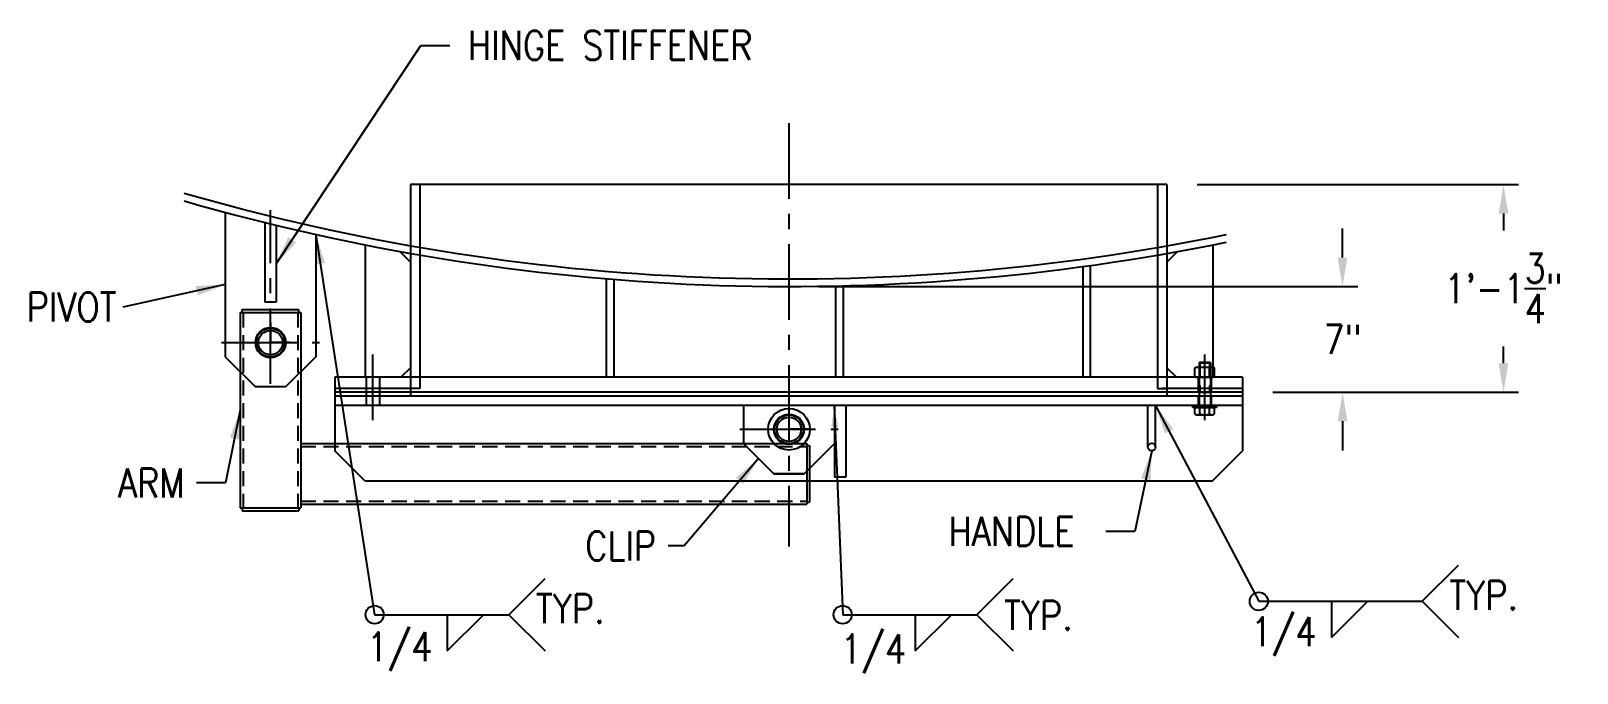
# Model space of a CAD drawing. Extents: x -219 to 1080, y 12 to 426.
# Drawn here: x 542.2 to 644.4, y 235.1 to 277.6 of the extents above; entities that cross this region are included whole.
import ezdxf

# ---------------------------------------------------------------- set-up
doc = ezdxf.new("R2010")
doc.units = 0
doc.header["$LTSCALE"] = 4
doc.header["$MEASUREMENT"] = 0
doc.header["$PDMODE"] = 33
doc.header["$PDSIZE"] = -0.5
doc.linetypes.add('CENTER', pattern=[2, 1.25, -0.25, 0.25, -0.25])
doc.linetypes.add('HIDDEN', pattern=[0.375, 0.25, -0.125])
doc.layers.get('Defpoints').update_dxf_attribs({"linetype": 'CONTINUOUS'})
for name, color, linetype in [('11-2 PIPE', 7, 'CONTINUOUS'), ('3-4-10NC-HHBOLT', 32, 'CONTINUOUS'), ('3-4-10NC-HHNUT', 32, 'CONTINUOUS'), ('ARM', 3, 'CONTINUOUS'), ('CENTER', 6, 'CENTER'), ('COVER', 3, 'CONTINUOUS'), ('DIM', 1, 'CONTINUOUS'), ('EXTERNALS', 3, 'CONTINUOUS'), ('FLG', 2, 'CONTINUOUS'), ('GASKET', 140, 'CONTINUOUS'), ('HANDLE', 2, 'CONTINUOUS'), ('NECK', 242, 'CONTINUOUS'), ('PIVOT', 30, 'CONTINUOUS'), ('SHELL', 40, 'CONTINUOUS'), ('STIFFENER', 2, 'CONTINUOUS'), ('WASHER', 7, 'CONTINUOUS')]:
    doc.layers.add(name, color=color, linetype=linetype)
doc.styles.add('ROMANS', font='ROMANS.shx', dxfattribs={"width": 0.85, "height": 1.92})
doc.styles.get("Standard").update_dxf_attribs({"font": 'sanss___.ttf'})
doc.dimstyles.get("Standard").update_dxf_attribs({"dimtxt": 0.18, "dimasz": 0.18, "dimexe": 0.18, "dimexo": 0.0625, "dimgap": 0.09, "dimtad": 0, "dimtih": 1, "dimtoh": 1, "dimdec": 4, "dimzin": 0, "dimdsep": 46, "dimtxsty": 'Standard', "dimcen": 0.09, "dimadec": 0, "dimazin": 0, "dimtfac": 1, "dimtdec": 4, "dimtofl": 0, "dimtmove": 0, "dimatfit": 3, "dimfxl": 1, "dimtolj": 1, "dimtzin": 0, "dimarcsym": 0})

# ---------------------------------------------------------------- blocks, each defined once
blk = doc.blocks.new('*D84')
at = {"layer": 'Defpoints', "color": 0, "transparency": 16777216}
for p in [(592.27, 260.73), (622.27, 253.73), (628.88, 253.73)]:
    blk.add_point(p, dxfattribs=at)
at = {"layer": 'DIM', "color": 0, "lineweight": -2, "transparency": 16777216}
for p, q in [((628.88, 262.65), (628.88, 264.57)), ((594.27, 260.73), (629.88, 260.73)), ((624.27, 253.73), (629.88, 253.73)), ((628.88, 251.81), (628.88, 249.89))]:
    blk.add_line(p, q, dxfattribs=at)
at = {"layer": 'DIM', "color": 0, "transparency": 16777216}
for points in [[(628.56, 262.65), (629.2, 262.65), (628.88, 260.73)], [(628.56, 251.81), (629.2, 251.81), (628.88, 253.73)]]:
    blk.add_solid(points, dxfattribs=at)
at = {"layer": 'DIM', "color": 0, "transparency": 16777216, "insert": (628.88, 257.23), "char_height": 1.92, "attachment_point": 5, "style": 'ROMANS'}
blk.add_mtext('\\A1;7"', dxfattribs=at)
blk = doc.blocks.new('*D98')
at = {"layer": 'Defpoints', "color": 0, "transparency": 16777216}
for p in [(617.27, 267.48), (639.52, 267.48), (622.27, 253.73)]:
    blk.add_point(p, dxfattribs=at)
at = {"layer": 'DIM', "color": 0, "lineweight": -2, "transparency": 16777216}
for p, q in [((619.27, 267.48), (640.52, 267.48)), ((639.52, 265.56), (639.52, 264.44)), ((639.52, 255.65), (639.52, 256.76)), ((624.27, 253.73), (640.52, 253.73))]:
    blk.add_line(p, q, dxfattribs=at)
at = {"layer": 'DIM', "color": 0, "transparency": 16777216}
for points in [[(639.2, 265.56), (639.84, 265.56), (639.52, 267.48)], [(639.2, 255.65), (639.84, 255.65), (639.52, 253.73)]]:
    blk.add_solid(points, dxfattribs=at)
at = {"layer": 'DIM', "color": 0, "transparency": 16777216, "insert": (639.52, 260.6), "char_height": 1.92, "attachment_point": 5, "style": 'ROMANS'}
blk.add_mtext('\\A1;1\'-1{\\H1x;\\S3/4;}"', dxfattribs=at)

msp = doc.modelspace()

# ---------------------------------------------------------------- linework, layer by layer
at = {"layer": '11-2 PIPE'}
for centre, radius in [((558.01664, 257.02152), 0.95), ((558.01664, 257.02152), 0.805), ((592.28925, 251.28131), 0.95), ((592.28925, 251.28131), 0.805)]:
    msp.add_circle(centre, radius, dxfattribs=at)
at = {"layer": '3-4-10NC-HHBOLT'}
for p, q in [((619.45316, 255.72993), (619.39361, 255.67038)), ((619.39361, 255.67038), (620.14361, 255.67038)), ((619.39361, 255.67038), (619.39361, 252.72993)), ((619.45316, 255.72993), (620.08406, 255.72993)), ((620.08406, 255.72993), (620.14361, 255.67038)), ((620.14361, 255.67038), (620.14361, 252.72993)), ((619.39361, 253.72993), (620.14361, 253.72993)), ((619.45316, 253.72993), (620.08406, 253.72993)), ((618.98891, 252.85493), (620.54831, 252.85493)), ((618.98891, 252.72993), (618.98891, 252.85493)), ((620.54831, 252.72993), (618.98891, 252.72993)), ((619.11909, 252.72997), (620.41813, 252.72997)), ((619.11909, 252.29721), (619.11909, 252.72997)), ((619.44385, 252.29721), (619.44385, 252.72997)), ((620.09337, 252.29721), (620.09337, 252.72997)), ((620.41813, 252.29721), (620.41813, 252.72997)), ((620.54831, 252.85493), (620.54831, 252.72993)), ((619.20611, 252.24697), (619.11909, 252.29721)), ((619.20611, 252.24697), (620.33111, 252.24697)), ((620.33111, 252.24697), (620.41813, 252.29721))]:
    msp.add_line(p, q, dxfattribs=at)
at = {"layer": '3-4-10NC-HHBOLT', "linetype": 'HIDDEN'}
for p, q in [((619.45316, 255.67038), (619.45316, 253.72993)), ((620.08406, 255.67038), (620.08406, 253.72993))]:
    msp.add_line(p, q, dxfattribs=at)
at = {"layer": '3-4-10NC-HHBOLT'}
for centre, radius, start, end in [((619.28147, 252.5345), 0.28753, 235.6157525, 304.3842475), ((619.76861, 253.32173), 1.07476, 252.4120462, 287.5879538), ((620.25575, 252.5345), 0.28753, 235.6157525, 304.3842475)]:
    msp.add_arc(centre, radius, start, end, dxfattribs=at)
at = {"layer": '3-4-10NC-HHNUT'}
for p, q in [((619.11909, 255.34473), (619.20611, 255.39497)), ((619.11909, 254.78021), (619.11909, 255.34473)), ((619.11909, 254.78021), (619.20611, 254.72997)), ((619.20611, 255.39497), (620.33111, 255.39497)), ((619.20611, 254.72997), (620.33111, 254.72997)), ((619.44385, 254.78021), (619.44385, 255.34473)), ((620.09337, 254.78021), (620.09337, 255.34473)), ((620.41813, 255.34473), (620.33111, 255.39497)), ((620.41813, 254.78021), (620.33111, 254.72997)), ((620.41813, 254.78021), (620.41813, 255.34473))]:
    msp.add_line(p, q, dxfattribs=at)
for centre, radius, start, end in [((619.28147, 255.10744), 0.28753, 55.6157525, 124.3842475), ((619.28147, 255.0175), 0.28753, 235.6157525, 304.3842475), ((619.76861, 254.32021), 1.07476, 72.4120462, 107.5879538), ((619.76861, 255.80473), 1.07476, 252.4120462, 287.5879538), ((620.25575, 255.10744), 0.28753, 55.6157525, 124.3842475), ((620.25575, 255.0175), 0.28753, 235.6157525, 304.3842475)]:
    msp.add_arc(centre, radius, start, end, dxfattribs=at)
at = {"layer": 'ARM'}
for p, q in [((556.01664, 259.02152), (560.01664, 259.02152)), ((556.01664, 259.02152), (560.01664, 259.02152)), ((556.01664, 259.02152), (556.01664, 246.08131)), ((556.14164, 259.02152), (556.14164, 259.20902)), ((556.14164, 259.20902), (559.89164, 259.20902)), ((556.14164, 259.02152), (556.14164, 259.20902)), ((556.14164, 259.20902), (559.89164, 259.20902)), ((559.89164, 259.02152), (559.89164, 259.20902)), ((559.89164, 259.02152), (559.89164, 259.20902)), ((560.01664, 259.02152), (560.01664, 246.08131)), ((560.01664, 250.33131), (593.45906, 250.33131)), ((593.45906, 250.33131), (593.45906, 246.33131)), ((593.45906, 250.20631), (593.64656, 250.20631)), ((593.64656, 250.20631), (593.64656, 246.45631)), ((560.01664, 246.33131), (593.45906, 246.33131)), ((593.45906, 246.45631), (593.64656, 246.45631)), ((556.01664, 246.08131), (560.01664, 246.08131)), ((556.14164, 246.08131), (556.14164, 245.89381)), ((556.14164, 246.08131), (556.14164, 245.89381)), ((556.14164, 245.89381), (559.89164, 245.89381)), ((556.14164, 245.89381), (559.89164, 245.89381)), ((559.89164, 246.08131), (559.89164, 245.89381)), ((559.89164, 246.08131), (559.89164, 245.89381))]:
    msp.add_line(p, q, dxfattribs=at)
at = {"layer": 'ARM', "linetype": 'HIDDEN'}
for p, q in [((556.20414, 259.02152), (556.20414, 246.08131)), ((559.82914, 259.02152), (559.82914, 246.08131)), ((560.01664, 250.14381), (593.45906, 250.14381)), ((560.01664, 246.51881), (593.45906, 246.51881))]:
    msp.add_line(p, q, dxfattribs=at)
at = {"layer": 'CENTER'}
for p, q in [((592.28925, 271.5346), (592.28925, 243.53579)), ((558.01664, 254.28152), (558.01664, 265.78249)), ((558.01664, 258.32637), (558.01664, 257.02152)), ((554.77664, 257.02152), (561.25664, 257.02152)), ((554.77664, 257.02152), (561.25664, 257.02152)), ((556.71179, 257.02152), (558.01664, 257.02152)), ((559.32149, 257.02152), (558.01664, 257.02152)), ((558.01664, 255.71667), (558.01664, 257.02152)), ((564.77205, 251.88395), (564.77205, 256.23363)), ((619.76861, 251.88395), (619.76861, 256.23363)), ((589.04925, 251.28131), (595.52925, 251.28131)), ((590.9844, 251.28131), (592.28925, 251.28131)), ((593.5941, 251.28131), (592.28925, 251.28131))]:
    msp.add_line(p, q, dxfattribs=at)
at = {"layer": 'COVER'}
for p, q in [((622.26861, 253.47993), (562.26861, 253.47993)), ((562.26861, 253.47993), (562.26861, 252.85493)), ((564.33455, 253.47997), (564.33455, 252.85497)), ((565.20955, 253.47997), (565.20955, 252.85497)), ((619.33111, 253.47997), (619.33111, 252.85497)), ((620.20611, 253.47997), (620.20611, 252.85497)), ((622.26861, 253.47993), (622.26861, 252.85493)), ((622.26861, 252.85493), (562.26861, 252.85493))]:
    msp.add_line(p, q, dxfattribs=at)
at = {"layer": 'DIM'}
for p, q in [((634.14533, 239.89876), (636.54533, 242.29876)), ((573.76732, 239.01363), (576.16732, 241.41363)), ((604.70974, 239.01363), (607.10974, 241.41363)), ((623.34407, 239.89876), (634.14533, 239.89876)), ((628.14407, 239.89876), (628.14407, 237.49876)), ((628.14407, 237.49876), (630.54407, 239.89876)), ((634.14533, 239.89876), (636.54533, 237.49876)), ((564.89607, 239.01363), (573.76732, 239.01363)), ((569.69607, 236.61363), (572.09607, 239.01363)), ((569.69607, 239.01363), (569.69607, 236.61363)), ((573.76732, 239.01363), (576.16732, 236.61363)), ((595.83849, 239.01363), (604.70974, 239.01363)), ((600.63849, 239.01363), (600.63849, 236.61363)), ((600.63849, 236.61363), (603.03849, 239.01363)), ((604.70974, 239.01363), (607.10974, 236.61363))]:
    msp.add_line(p, q, dxfattribs=at)
for centre in [(623.34407, 239.89876), (564.89607, 239.01363), (595.83849, 239.01363)]:
    msp.add_circle(centre, 0.6, dxfattribs=at)
at = {"layer": 'EXTERNALS'}
for p, q in [((557.64164, 264.96408), (557.64164, 259.69008)), ((558.39164, 264.78029), (558.39164, 259.69008)), ((564.26615, 263.48672), (564.26615, 254.72993)), ((567.26612, 262.34157), (566.55605, 263.05164)), ((617.2711, 262.34157), (617.97202, 263.04249)), ((620.31235, 263.48672), (620.31235, 254.72993)), ((611.70659, 262.04883), (611.70509, 254.73091)), ((612.20509, 262.11756), (612.20509, 254.73091)), ((580.20782, 261.24139), (580.20782, 254.72993)), ((580.70782, 261.20017), (580.70782, 254.72993)), ((595.36482, 260.76653), (595.36482, 254.72993)), ((595.86482, 260.77808), (595.86482, 254.72993)), ((558.39164, 259.69008), (557.64164, 259.69008)), ((567.26612, 255.35493), (566.64112, 254.72993)), ((580.70782, 254.72993), (580.20782, 254.72993)), ((595.86482, 254.72993), (595.36482, 254.72993)), ((617.2711, 255.35493), (617.89609, 254.72993)), ((562.26861, 252.85493), (562.26861, 249.85493)), ((622.26861, 252.85493), (622.26861, 249.85493)), ((564.26861, 247.85493), (562.26861, 249.85493)), ((620.26861, 247.85493), (622.26861, 249.85493)), ((620.26861, 247.85493), (564.26861, 247.85493))]:
    msp.add_line(p, q, dxfattribs=at)
at = {"layer": 'FLG'}
for p, q in [((622.26861, 254.72993), (562.26861, 254.72993)), ((562.26861, 254.72993), (562.26861, 253.72993)), ((564.33455, 254.72997), (564.33455, 253.47997)), ((565.20955, 254.72997), (565.20955, 253.47997)), ((567.26615, 254.72993), (567.26615, 253.72993)), ((617.27107, 254.72993), (617.27107, 253.72993)), ((619.33111, 254.72997), (619.33111, 253.72997)), ((620.20611, 254.72997), (620.20611, 253.72997)), ((622.26861, 254.72993), (622.26861, 253.72993)), ((567.26615, 253.97993), (562.26861, 253.97993)), ((622.26861, 253.72993), (562.26861, 253.72993)), ((622.26861, 253.97993), (616.95365, 253.97993))]:
    msp.add_line(p, q, dxfattribs=at)
at = {"layer": 'GASKET'}
for p, q in [((562.26861, 253.72993), (562.26861, 253.47993)), ((567.26615, 253.72993), (567.26615, 253.47993)), ((617.27107, 253.72993), (617.27107, 253.47993)), ((622.26861, 253.72993), (622.26861, 253.47993))]:
    msp.add_line(p, q, dxfattribs=at)
at = {"layer": 'HANDLE'}
for p, q in [((616.01861, 250.10493), (616.01861, 252.85493)), ((616.51861, 250.10493), (616.51861, 252.85493))]:
    msp.add_line(p, q, dxfattribs=at)
msp.add_circle((616.26861, 250.10493), 0.25, dxfattribs=at)
at = {"layer": 'NECK'}
for p, q in [((617.27107, 267.47993), (567.26615, 267.47993)), ((567.26615, 267.47993), (567.26615, 253.97993)), ((567.89607, 267.47993), (567.89607, 253.97993)), ((616.64115, 267.47993), (616.64115, 253.97993)), ((617.27107, 267.47993), (617.27107, 253.97993)), ((567.89607, 253.97993), (567.26615, 253.97993)), ((616.64115, 253.97993), (617.27107, 253.97993))]:
    msp.add_line(p, q, dxfattribs=at)
at = {"layer": 'PIVOT'}
for p, q in [((555.01664, 265.64108), (555.01664, 256.08402)), ((561.01664, 264.17044), (561.01664, 256.08402)), ((555.01664, 256.08402), (557.01664, 254.08402)), ((561.01664, 256.08402), (559.01664, 254.08402)), ((559.01664, 254.08402), (557.01664, 254.08402)), ((589.28925, 252.85493), (589.28925, 250.34381)), ((589.28925, 252.85493), (589.28925, 250.34381)), ((595.28925, 252.85493), (595.28925, 250.34381)), ((595.28925, 252.85493), (595.28925, 250.34381)), ((589.28925, 250.34381), (591.28925, 248.34381)), ((595.28925, 250.34381), (593.28925, 248.34381)), ((591.28925, 248.34381), (593.28925, 248.34381)), ((593.28925, 248.34381), (591.28925, 248.34381))]:
    msp.add_line(p, q, dxfattribs=at)
for centre in [(558.01664, 257.02152), (592.28925, 251.28131)]:
    msp.add_circle(centre, 1, dxfattribs=at)
at = {"layer": 'SHELL'}
for radius, start, end in [(143.5, 253.8180407, 281.624132), (144, 253.8757629, 281.5845825)]:
    msp.add_arc((592.28925, 404.73368), radius, start, end, dxfattribs=at)
at = {"layer": 'STIFFENER'}
for p, q in [((595.28925, 252.84381), (595.28925, 248.10493)), ((596.03925, 252.85493), (596.03925, 248.10493)), ((596.03925, 248.10493), (595.28925, 248.10493))]:
    msp.add_line(p, q, dxfattribs=at)
at = {"layer": 'WASHER'}
msp.add_circle((592.28925, 251.28131), 1.375, dxfattribs=at)

# ---------------------------------------------------------------- texts
at = {"layer": 'DIM', "style": 'ROMANS', "width": 0.85}
for s, p in [('TYP.', (635.93863, 239.34342)), ('TYP.', (575.56062, 238.4583)), ('TYP.', (606.50304, 238.00061)), ('1/4', (622.82532, 236.92664)), ('1/4', (564.3848, 235.92724)), ('1/4', (595.69622, 235.78739))]:
    msp.add_text(s, height=1.92, dxfattribs=at).set_placement(p)
at = {"layer": 'DIM', "char_height": 1.92, "attachment_point": 4, "style": 'ROMANS'}
for s, insert in [('HINGE STIFFENER', (571.06365, 276.68749)), ('PIVOT', (541.89864, 259.37345)), ('ARM', (547.94318, 247.73774)), ('HANDLE', (602.83935, 244.52502)), ('CLIP', (578.82228, 243.56471))]:
    msp.add_mtext(s, dxfattribs=dict(at, insert=insert))

# ---------------------------------------------------------------- dimensions: what is measured, and where the dimension line sits
at = {"layer": 'DIM'}
for base, p1, p2, picture, middle in [((639.52337, 267.47993), (622.26861, 253.72993), (617.27107, 267.47993), '*D98', (639.52337, 260.60493)), ((628.8790869468, 253.7299344786), (592.2686084025, 260.7336844786), (622.2686084025, 253.7299344786), '*D84', (628.8790869468, 257.2318094786))]:
    dim = msp.add_linear_dim(base=base, p1=p1, p2=p2, angle=90, dimstyle='Standard', override={"dimscale": 16, "dimtxt": 1.92, "dimasz": 0.12, "dimexe": 0.0625, "dimexo": 0.125, "dimgap": 0.1, "dimzin": 3, "dimlunit": 4, "dimpost": '\\X', "dimtxsty": 'ROMANS', "dimcen": 0}, dxfattribs=at)
    dim.commit()
    dim.dimension.update_dxf_attribs({"geometry": picture, "text_midpoint": middle, "dimtype": 160})

# ---------------------------------------------------------------- leaders
at = {"layer": 'DIM', "annotation_type": 0, "has_hookline": 1}
for points, hookline_direction in [([(558.39164, 262.22372), (567.94365, 276.68749), (569.86365, 276.68749)], 0), ([(555.01664, 260.86255), (548.26266, 259.37345)], 1), ([(556.01664, 252.55142), (555.03462, 247.73774), (553.11462, 247.73774)], 1), ([(616.26861, 249.85493), (615.15541, 244.52502), (613.23541, 244.52502)], 1), ([(590.26861, 249.34381), (585.36027, 243.56471), (584.29144, 243.56471)], 1)]:
    msp.add_leader(points, dimstyle='Standard', override={"dimscale": 16, "dimtxt": 1.92, "dimasz": 0.12, "dimexe": 0.0625, "dimexo": 0.125, "dimgap": 0.1, "dimzin": 3, "dimlunit": 4, "dimpost": '\\X', "dimtxsty": 'ROMANS', "dimcen": 0}, dxfattribs=dict(at, hookline_direction=hookline_direction))
at = {"layer": 'DIM'}
for points, override in [([(561.01664, 264.15106), (564.89607, 239.01363)], {"dimscale": 16, "dimtxt": 1.92, "dimasz": 0.12, "dimexe": 0.0625, "dimexo": 0.125, "dimgap": 0.1, "dimzin": 3, "dimlunit": 4, "dimpost": '\\X', "dimtxsty": 'ROMANS', "dimcen": 0}), ([(595.26861, 252.85493), (595.83849, 239.01363)], {"dimscale": 12, "dimtxt": 1.44, "dimasz": 0.12, "dimexe": 0.0625, "dimexo": 0.125, "dimgap": 0.1, "dimzin": 3, "dimlunit": 4, "dimpost": '\\X', "dimtxsty": 'ROMANS', "dimcen": 0}), ([(616.51861, 252.85493), (623.34407, 239.89876)], {"dimscale": 16, "dimtxt": 1.92, "dimasz": 0.12, "dimexe": 0.0625, "dimexo": 0.125, "dimgap": 0.1, "dimzin": 3, "dimlunit": 4, "dimpost": '\\X', "dimtxsty": 'ROMANS', "dimcen": 0})]:
    msp.add_leader(points, dimstyle='Standard', override=override, dxfattribs=at)

doc.saveas('drawing.dxf')
